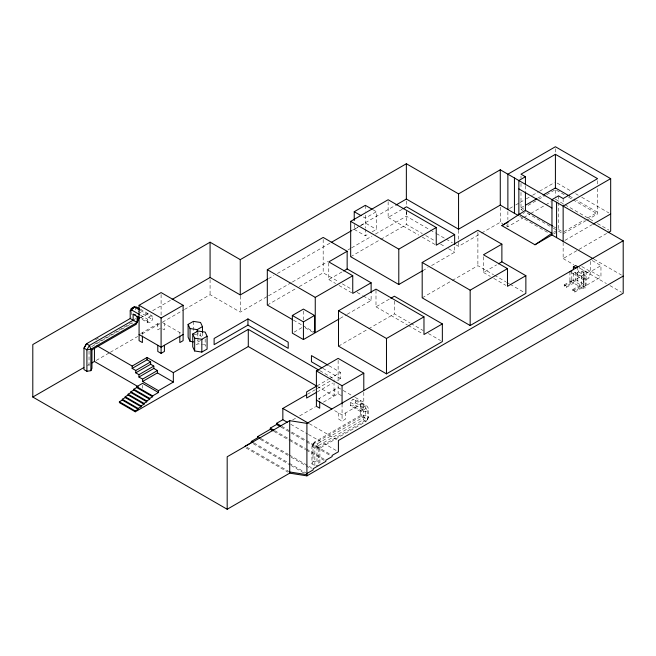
<?xml version="1.0" encoding="UTF-8"?>
<svg xmlns="http://www.w3.org/2000/svg" width="656" height="656" viewBox="0 0 656 656"><rect width="100%" height="100%" fill="white"/><g stroke="black" fill="none" stroke-linecap="round" stroke-linejoin="round"><path stroke-width="0.49" stroke-dasharray="3.28 2.46" d="M575.591 279.472L586.087 285.54L586.087 271.559L583.906 272.822L583.906 286.803L600.962 276.947L600.962 265.623L590.58 271.625L589.006 277.955L586.087 279.645L575.591 273.585L578.51 271.896L579.855 266.467M311.944 463.915L313.01 461.611L313.01 444.145L319.915 448.13L366.056 421.488L367.516 419.414L360.611 415.428L314.47 442.07L311.944 446.441L311.944 463.915L314.864 465.596L317.848 465.137M319.915 448.13L319.915 462.685L316.996 460.996L316.996 446.441L363.137 419.799L365.663 415.428L365.663 408.696L360.611 411.607L350.402 405.72L350.402 402.349L352.928 399.209L355.454 399.43L367.122 406.171L368.582 408.696L367.516 410.992L367.516 419.414L318.841 447.507L314.864 448.13L311.944 446.441L314.47 442.07L317.389 443.751L318.841 447.507L318.841 464.981M367.516 419.414L368.582 417.109L368.582 408.696M133.742 321.153L135.259 318.529L137.448 319.792M147.559 322.539L147.559 319.177L150.085 316.036L152.618 316.258L152.618 319.628L150.085 322.768L147.559 322.539L139.917 318.127M350.402 405.72L352.928 405.941L355.454 402.8L355.454 399.43M314.864 465.596L314.864 448.13L317.389 443.751L363.531 417.109L363.531 411.607L362.071 409.082L364.597 405.941L367.122 406.171M95.514 339.792L99.007 337.783M94.439 344.269L131.52 322.867M140.343 317.766L149.174 312.674M152.7 310.632L171.241 299.931M91.66 346.622L132.733 322.908M140.728 333.527L160.269 322.244M87.396 365.515L89.159 364.498M96.202 360.431L109.445 352.78M110.331 352.272L137.694 336.471M142.106 333.929L161.532 322.711M162.409 322.203L183.598 309.968M184.484 309.46L210.076 294.683L240.268 312.108L267.656 296.299M160.269 328.418L157.793 329.845L157.793 323.67M372.141 231.855L376.396 229.395L376.396 211.716L365.318 218.12L362.76 216.636M268.534 278.611L273.839 275.553M277.373 273.511L330.378 242.909M352.469 230.158L359.537 226.074M360.415 225.566L394.871 205.672M354.232 224.483L354.232 229.395L360.201 225.951M361.054 225.459L365.318 222.999L376.396 229.395M388.131 201.695L388.131 217.415L402.144 209.321M354.232 229.395L365.318 235.799L368.729 233.831M268.534 295.79L291.51 282.523M292.387 282.014L327.729 261.613M348.049 249.879L350.698 248.353M351.583 247.845L371.903 236.111M375.437 234.069L406.359 216.218L429.368 229.502M200.703 340.431L197.202 342.448L197.202 340.48M196.242 344.818L197.989 343.81L202.474 344.498M350.673 256.717L379.931 239.825M380.816 239.317L406.523 224.475L422.275 233.569M267.312 305.048L295.692 288.665M299.234 286.623L323.178 272.798L338.873 281.85M328.779 262.867L328.779 279.563L342.776 271.477M294.052 332.174L302.572 327.254M509.638 208.477L514.919 205.426M515.796 204.918L519.322 202.884M520.2 202.376L525.481 199.326M526.366 198.817L531.647 195.775M532.524 195.267L538.691 191.708M539.568 191.199L554.533 182.557M523.644 206.271L521.003 207.804L523.652 209.338M537.764 198.12L541.298 196.087M521.003 192.347L521.003 209.494L523.644 207.968M528.055 205.418L537.764 199.818M538.65 199.309L545.71 195.226M546.587 194.717L555.411 189.625L564.193 194.693M455.912 244.827L458.56 246.361L480.75 233.552M481.635 233.036L500.274 222.277L502.808 223.745M340.087 318.398L346.294 314.814M347.18 314.298L371.124 300.473L371.124 293.601M422.726 270.682L428.048 267.607M431.599 265.565L454.649 252.257L454.649 245.377M522.963 213.471L524.603 212.528M506.186 225.697L507.875 226.673L522.84 218.03M523.726 217.521L529.884 213.963M530.761 213.454L544.849 205.32M545.735 204.811L551.015 201.761M375.995 290.124L375.995 306.819L389.992 298.742M338.496 346.155L367.762 329.255M368.656 328.746L394.371 313.896L410.074 322.957M422.185 297.84L451.361 280.989M452.246 280.481L477.888 265.68L493.591 274.741M483.48 256.75L483.48 272.461L496.625 264.876M553.607 232.314L556.887 230.42M553.607 234.003L556.887 232.109M564.029 231.625L584.324 219.908M587.85 217.866L597.559 212.265L576.485 200.096M586.087 220.58L563.143 233.823L558.527 231.158L558.527 202.917M586.972 220.072L597.559 213.954L597.559 188.739M564.906 240.383L592.196 224.631M317.045 385.876L328.32 379.365M329.189 378.865L340.464 372.354L340.464 378.528L336.995 380.529M307.557 394.158L316.381 389.065M317.266 388.557L330.501 380.915M317.045 392.05L332.658 383.03M318.053 399.151L338.127 387.565L341.432 389.467M563.143 242.417L563.143 258.579L578.108 249.936M578.986 249.428L608.038 232.659M292.642 419.938L296.168 417.905M299.694 415.871L315.536 406.728M323.465 402.153L334.027 396.052L334.027 382.915M341.432 395.642L338.127 393.739L334.822 395.642L334.822 389.467M583.93 270.313L583.93 284.286L581.741 285.549L581.741 271.576L583.93 270.313L586.087 271.559M569.916 271.822L569.916 280.916L571.811 279.817L585.521 287.73L585.521 278.636L573.401 271.641L573.401 280.735L590.466 270.887L600.962 276.947M564.209 284.868L571.507 280.653L573.697 281.916L573.697 283.097L566.39 287.312L564.209 286.049L564.209 284.868L566.39 286.131L573.697 281.916M564.209 286.049L571.507 281.834L571.507 280.653M571.63 272.806L583.627 279.735L585.521 278.636M338.758 413.018L338.758 419.192L342.063 421.095L345.368 419.192L345.368 413.018M363.793 392.313L363.793 408.557L360.488 410.459L360.488 400.472M572.745 289.567L579.847 285.467L582.011 286.713L582.011 287.894L574.902 291.994L572.745 290.747L572.745 289.567L574.902 290.813L582.011 286.713M572.745 290.747L579.847 286.647L579.847 285.467M313.01 444.145L361.677 416.043L365.663 415.428L368.582 417.109L366.056 421.488L363.137 419.799L361.677 416.043L361.677 410.992L352.928 405.941M569.916 280.916L583.627 288.829L585.521 287.73M363.531 411.607L367.516 410.992L364.597 405.941L352.928 399.209M313.01 461.611L316.996 460.996M193.364 334.166L200.531 335.273L202.458 339.414M203.368 344.638L205.164 344.917L206.697 348.229M557.165 183.065L572.081 191.675M575.591 193.7L578.223 195.217M581.733 197.243L608.924 212.946M569.465 196.046L575.607 199.596M568.588 197.226L572.098 199.26M572.975 199.76L597.559 213.954M555.411 199.227L564.185 204.287M565.062 204.795L594.016 221.507M597.526 223.532L608.924 230.117M553.303 226.451L556.788 228.468M558.527 229.469L561.602 231.248M521.003 209.494L522.766 210.519M527.17 213.052L552.434 227.64M553.303 228.14L556.788 230.158M519.732 216.341L549.351 233.438M594.057 259.251L621.437 275.053M592.212 260.571L600.962 265.623M581.831 266.574L590.58 271.625M563.143 258.579L573.738 264.696M579.92 268.263L606.423 283.564M609.949 285.606L621.437 292.232M581.741 271.576L583.906 272.822M578.51 271.896L589.006 277.955M430.246 230.01L435.559 233.077M436.445 233.585L445.293 238.694M446.178 239.202L452.369 242.777M425.769 235.586L435.395 241.146M440.643 244.171L445.022 246.697M448.524 248.722L454.649 252.257M494.46 275.241L505.801 281.793M506.678 282.293L509.294 283.81M510.163 284.31L524.997 292.871M388.131 217.415L418.749 235.094M422.251 237.111L435.379 244.688M483.48 272.461L490.335 276.422M493.763 278.398L505.76 285.327M372.993 209.748L376.396 211.716M342.358 283.868L351.944 289.403M357.176 292.42L362.407 295.446M363.276 295.946L371.124 300.473M410.943 323.465L423.153 330.517M428.393 333.535L440.602 340.587M328.779 279.563L335.626 283.515M339.054 285.491L351.895 292.912M375.995 306.819L407.401 324.95M408.27 325.458L423.104 334.019M293.462 320.153L302.178 325.179M303.047 325.688L312.641 331.223M305.13 327.746L312.805 332.174M329.033 365.753L340.464 372.354M322.875 368.369L340.464 378.528M319.89 370.706L334.027 378.873L334.027 381.907M343.162 390.468L354.429 396.97M355.29 397.47L363.793 402.382L342.063 414.928L333.568 410.016M355.454 402.8L365.663 408.696M360.488 406.646L363.793 408.557M350.402 402.349L362.071 409.082M317.233 386.351L334.027 396.052M140.253 309.124L152.618 316.258M162.754 322.719L181.466 333.527M140.376 310.427L150.085 316.036M138.178 311.288L152.618 319.628M140.499 315.093L147.559 319.177M162.754 328.894L164.402 329.845L164.402 323.67M140.573 317.274L150.085 322.768M309.304 423.702L336.643 439.479M290.78 424.293L307.541 433.96M308.418 434.469L336.643 450.762M281.867 426.384L305.68 440.127M306.557 440.635L331.255 454.895M280.981 427.048L305.68 441.308M306.557 441.816L331.255 456.076M274.716 430.672L288.829 438.815M289.706 439.323L305.581 448.491M306.459 448.999L324.982 459.692M273.831 431.345L288.829 439.996M289.706 440.504L305.581 449.672M306.459 450.18L324.097 460.364M261.145 438.667L288.484 454.452M289.37 454.961L311.411 467.687M260.268 439.331L290.247 456.65M291.133 457.158L311.411 468.868M253.995 442.956L288.386 462.808M289.271 463.325L306.024 472.992M253.109 443.628L290.149 465.006M291.034 465.522L304.261 473.156M246.845 447.228L288.845 471.467M245.975 447.9L287.968 472.148M597.559 180.671L597.559 184.705M590.466 261.449L590.466 270.887M583.627 279.735L583.627 288.829M577.78 266.762L577.78 280.735L575.591 281.998L575.591 270.551M574.902 290.813L574.902 291.994M571.811 270.723L571.811 279.817M566.39 286.131L566.39 287.312M563.143 198.522L563.143 204.574M558.527 195.857L558.527 201.909M555.411 148.756L555.411 153.799M555.411 190.133L555.411 196.193M525.423 185.82L525.423 190.863M521.003 176.202L521.003 178.219M521.003 183.27L521.003 188.313M507.875 211.519L507.875 219.596M507.875 223.639L507.875 226.673M500.274 207.124L500.274 222.277M477.888 232.339L477.888 265.68M458.56 230.19L458.56 241.31M458.56 242.318L458.56 246.361M406.523 211.699L406.523 224.475M406.359 201.064L406.359 206.115M406.359 211.166L406.359 216.218M394.371 301.129L394.371 313.896M365.318 205.32L365.318 211.216M365.318 215.143L365.318 227.935M365.318 228.919L365.318 235.799M360.611 411.607L360.611 415.428M342.063 403.85L342.063 421.095M338.127 360.39L338.127 381.521M338.127 385.548L338.127 393.739M323.178 239.456L323.178 272.798M319.702 398.2L319.702 399.963M303.425 311.051L303.425 319.89M240.268 295.946L240.268 312.108M210.076 279.53L210.076 294.683M205.164 339.004L205.164 344.917M202.458 332.526L202.458 337.446M200.531 333.305L200.531 335.273M197.989 331.009L197.989 336.913M197.989 337.897L197.989 343.81M197.202 332.6L197.202 336.544M193.364 321.374L193.364 332.198M179.818 332.567L179.818 334.33M161.097 294.593L161.097 316.733M142.565 385.302L142.565 388.245M142.385 332.567L142.385 334.33M135.259 307.926L135.259 309.853M131.274 311.436L131.274 317.217M89.036 351.067L89.036 366.679"/><path stroke-width="0.98" d="M90.881 370.665L91.955 368.36L91.955 349.82L90.881 349.205L89.429 345.45L86.51 343.76L83.984 348.139L83.984 369.599L86.904 371.28L90.881 370.665L90.881 349.205L137.112 322.514L138.178 320.218L138.178 316.249M91.955 349.82L135.653 324.589L137.112 322.514L130.208 318.529L130.208 310.837L131.274 308.541L134.193 306.852L136.719 307.082L139.367 308.607M135.653 324.589L138.178 320.218M130.208 310.837L131.667 310.001L134.193 306.852L139.49 309.911M593.172 258.743L551.967 234.946L534.976 244.762L501.873 225.648L525.423 210.363L552.434 225.951M534.976 244.762L551.967 233.257L518.863 214.151M210.076 242.203L32.8 344.548L32.8 397.036L227.181 509.261L289.714 473.156L306.91 475.862L623.2 293.248L623.2 240.768L500.274 169.797L458.56 193.873L406.359 163.738L240.268 259.628L210.076 242.203L210.076 277.504L172.118 299.423M142.385 336.093L142.385 342.555L139.08 340.653L139.08 305.286L161.097 292.576L183.114 305.286L183.114 340.653L179.818 342.555L179.818 336.093M130.208 318.529L86.51 343.76L83.984 348.139L86.904 349.82L90.881 349.205M137.694 319.3L139.457 318.283M139.08 305.286L161.097 318.004L183.114 305.286M32.8 397.036L83.878 367.549M91.799 362.973L94.439 361.448L138.186 386.704M354.232 220.555L354.232 211.716L365.318 205.32L372.141 209.256M422.726 270.682L398.791 284.499L350.673 256.717L350.673 221.359L388.131 199.736L436.248 227.517L436.248 245.196L454.649 234.577L454.649 244.401M292.592 319.644L267.312 305.048L267.312 269.69L323.178 237.431L347.155 251.273L347.155 268.952L371.124 282.793L371.124 292.617M193.618 341.891L190.035 341.341L188.116 337.2L188.116 324.4L193.364 321.374L200.531 322.481L202.458 326.622L202.458 332.526M210.076 277.504L240.268 294.938L267.656 279.12M331.264 242.4L351.583 230.666M395.757 205.164L406.359 199.039L458.56 229.182L500.274 205.107L517.978 215.324M183.114 334.478L161.097 347.188L139.08 334.478M403.022 208.813L406.523 206.796L454.649 234.577M97.072 345.794L132.168 366.048L147.042 357.463L173.332 372.641L248.288 329.369L319.005 370.197M188.116 324.4L190.035 328.541L197.202 329.648L202.458 326.622M132.168 366.048L132.168 368.41L147.042 359.816L150.634 361.891L150.634 364.252L135.759 372.838L135.759 370.484L150.634 361.891M192.741 334.035L197.989 331.009L205.164 332.116L207.083 336.257L207.083 349.058L201.835 352.083L194.66 350.976L192.741 346.835L192.741 334.035L194.66 338.176L194.66 350.976M157.793 345.286L157.793 351.452L161.097 353.363L164.402 351.452L164.402 345.286M347.155 251.273L328.779 261.883L352.748 275.725L352.748 293.404L371.124 282.793M138.941 374.674L153.816 366.089L153.816 368.451L138.941 377.036L138.941 374.674L135.759 372.838M194.66 338.176L201.835 339.291L207.083 336.257M138.941 377.036L142.565 379.127L157.44 370.533L157.44 372.895L173.332 382.071L173.332 372.641M247.952 318.939L214.118 338.471L214.118 344.646L247.952 325.114L288.197 348.352L288.197 342.178L247.952 318.939L247.952 325.114M142.565 379.127L142.565 381.48L157.44 372.895M136.727 386.704L152.627 395.88L152.627 396.724L136.727 387.548L136.727 386.704L142.565 383.334L158.457 392.509L158.457 390.664L142.565 381.48M133.816 389.229L149.707 398.405L149.707 399.25L133.816 390.074L133.816 389.229L136.727 387.548M130.897 391.755L146.788 400.931L146.788 401.775L130.897 392.6L130.897 391.755L133.816 390.074M128.125 394.199L144.025 403.374L144.025 404.219L128.125 395.035L128.125 394.199L130.897 392.6M125.206 396.724L141.106 405.9L141.106 406.745L125.206 397.561L125.206 396.724L128.125 395.035M343.654 270.977L347.155 268.952M122.295 399.25L138.186 408.426L138.186 409.27L122.295 400.086L122.295 399.25L125.206 397.561M316.348 385.843L248.288 346.548L135.275 411.796L119.376 402.612L119.376 401.775L122.295 400.086M551.967 234.946L551.967 199.645L558.527 195.857L563.143 198.522L597.559 178.645L555.411 154.316L521.003 174.184L525.423 176.743L525.423 184.812M267.312 269.69L315.257 297.373L352.748 275.725M350.673 221.359L398.791 249.141L436.248 227.517M525.423 176.743L518.863 180.531L518.863 214.832M158.457 390.664L173.332 382.071M152.627 395.88L158.457 392.509M292.346 315.479L303.425 309.083L314.511 315.479L314.511 333.158L303.425 339.562L292.346 333.158L292.346 315.479L303.425 321.883L314.511 315.479M149.707 398.405L152.627 396.724M146.788 400.931L149.707 399.25M144.025 403.374L146.788 401.775M141.106 405.9L144.025 404.219M138.186 408.426L141.106 406.745M119.376 401.775L135.275 410.951L138.186 409.27M338.496 310.788L375.995 289.14L423.973 316.84L423.973 334.519L442.349 323.916L442.349 341.596L386.474 373.854L338.496 346.155L338.496 310.788L386.474 338.488L423.973 316.84M422.185 262.474L477.888 230.313L501.881 244.163L501.881 261.842L525.866 275.692L525.866 293.371L470.163 325.532L422.185 297.84L422.185 262.474L470.163 290.173L507.473 268.632L507.473 286.311L525.866 275.692M525.415 205.254L536.887 198.637M543.061 195.07L555.411 187.936L569.465 196.046M313.511 331.723L315.257 332.731L339.201 318.906M501.873 225.648L508.671 221.728M390.869 298.234L394.371 296.217L442.349 323.916M608.038 232.659L610.679 231.133L610.679 178.645L563.143 206.099L563.143 241.4M501.881 244.163L483.48 254.782L507.473 268.632M498.371 263.868L501.881 261.842M319.702 401.726L319.702 408.188L316.397 406.277L316.397 370.919L338.127 358.373L363.793 373.19L363.793 390.304M593.073 224.122L610.679 213.954M316.176 386.376L306.631 391.886L306.631 398.061L316.176 392.55M245.098 446.211L251.346 442.603L251.346 441.431L257.619 437.806L257.619 436.625L270.305 429.303L270.305 428.122L276.578 424.506L276.578 423.325L282.843 419.709L282.843 408.426L306.672 394.666M316.397 370.919L342.063 385.736L363.793 373.19M623.2 240.768L306.91 423.382L289.714 420.668L227.181 456.773L227.181 509.261M573.401 266.762L575.591 265.5L577.78 266.762L575.591 268.025L573.401 266.762L573.401 269.69M569.916 271.822L571.811 270.723M623.2 276.078L338.406 440.504L338.406 451.779L332.133 455.403L332.133 456.584L325.868 460.2L325.868 461.381L313.174 468.704L313.174 469.885L306.91 473.501M131.274 308.541L133.266 308.23M289.714 471.976L306.91 474.682M86.904 371.28L86.904 349.82L89.429 345.45L133.127 320.218L133.127 314.208L135.513 314.847M610.679 178.645L555.411 146.739L507.875 174.184L507.875 209.494M518.863 188.895L551.967 208.009M354.232 211.716L361.054 215.652M328.156 365.244L311.444 355.601L311.444 361.776L321.998 367.868M316.397 400.111L331.829 409.016M131.667 310.001L139.613 314.585M133.127 314.208L139.072 317.643M282.843 408.426L308.418 423.194M282.843 419.709L287.254 422.251M276.578 423.325L280.981 425.875M276.578 424.506L280.104 426.539M270.305 428.122L273.831 430.164M270.305 429.303L272.953 430.828M150.634 364.252L153.816 366.089M153.816 368.451L157.44 370.533M257.619 436.625L260.268 438.159M132.168 368.41L135.759 370.484M251.346 441.431L253.109 442.447M556.583 202.31L556.583 237.611M555.411 154.316L555.411 188.616M525.423 191.872L525.423 211.043M514.435 177.973L514.435 213.282M500.274 169.797L500.274 205.107M470.163 290.173L470.163 325.532M458.56 193.873L458.56 229.182M406.359 163.738L406.359 199.039M398.791 249.141L398.791 284.499M386.474 338.488L386.474 373.854M342.063 385.736L342.063 403.85M315.257 297.373L315.257 332.731M306.91 423.382L306.91 475.862M303.425 321.883L303.425 339.562M289.714 420.668L289.714 473.156M248.288 329.369L248.288 346.548M240.268 259.628L240.268 294.938M201.835 339.291L201.835 352.083M197.202 329.648L197.202 331.616M190.035 328.541L190.035 341.341M161.097 318.004L161.097 353.363M147.042 357.463L147.042 359.816M137.112 316.184L137.112 322.514M135.275 410.951L135.275 411.796M94.439 348.311L94.439 361.448"/></g></svg>
